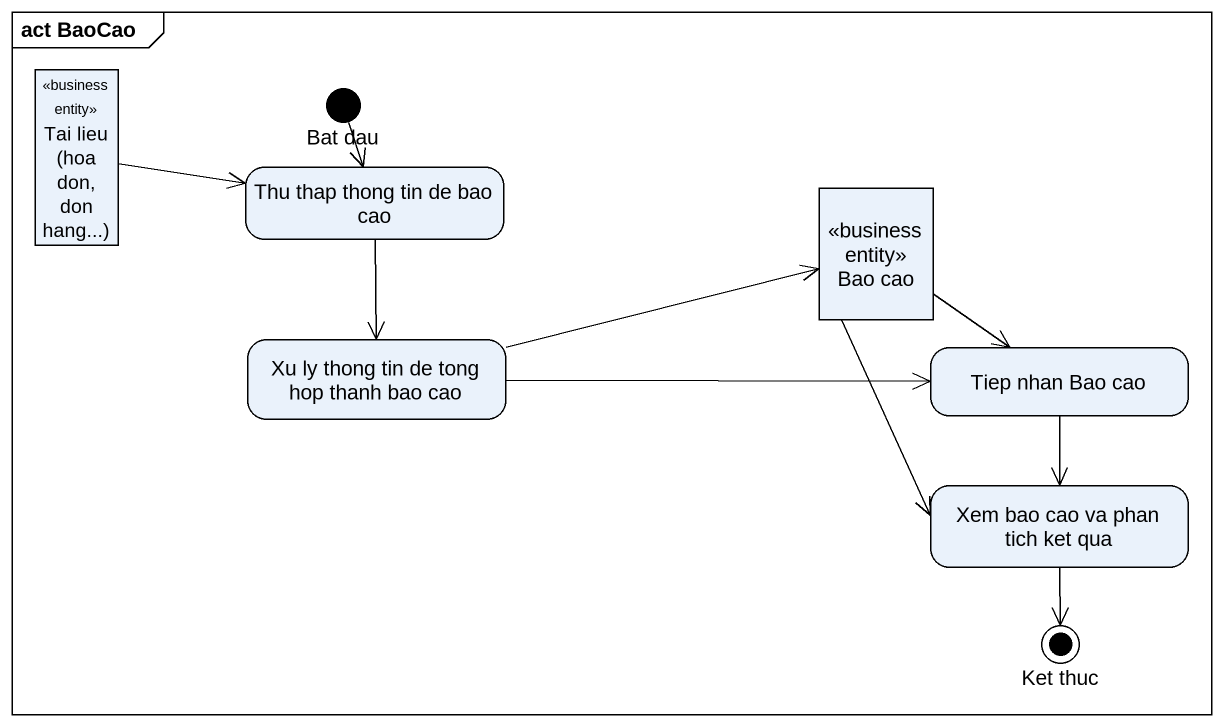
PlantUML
@startuml
mainframe act BaoCao
hide empty description
state "Tai lieu (hoa don, don hang...)" as Tai_lieu_hoa_don_don_hang <<business entity>>
state "Bat dau" as Bat_dau <<start>>
state "Thu thap thong tin de bao cao" as Thu_thap_thong_tin_de_bao
state "Bao cao" as Bao_cao <<business entity>>
state "Xu ly thong tin de tong hop thanh bao cao" as Xu_ly_thong_tin_de_tong_hop
state "Tiep nhan Bao cao" as Tiep_nhan_Bao_cao
state "Xem bao cao va phan tich ket qua" as Xem_bao_cao_va_phan_tich
state "Ket thuc" as Ket_thuc <<end>>
Tai_lieu_hoa_don_don_hang -right-> Thu_thap_thong_tin_de_bao
Bat_dau --> Thu_thap_thong_tin_de_bao
Thu_thap_thong_tin_de_bao --> Xu_ly_thong_tin_de_tong_hop
Bao_cao --> Tiep_nhan_Bao_cao
Bao_cao --> Xem_bao_cao_va_phan_tich
Xu_ly_thong_tin_de_tong_hop -right-> Bao_cao
Xu_ly_thong_tin_de_tong_hop -right-> Tiep_nhan_Bao_cao
Tiep_nhan_Bao_cao --> Xem_bao_cao_va_phan_tich
Xem_bao_cao_va_phan_tich --> Ket_thuc
@enduml
